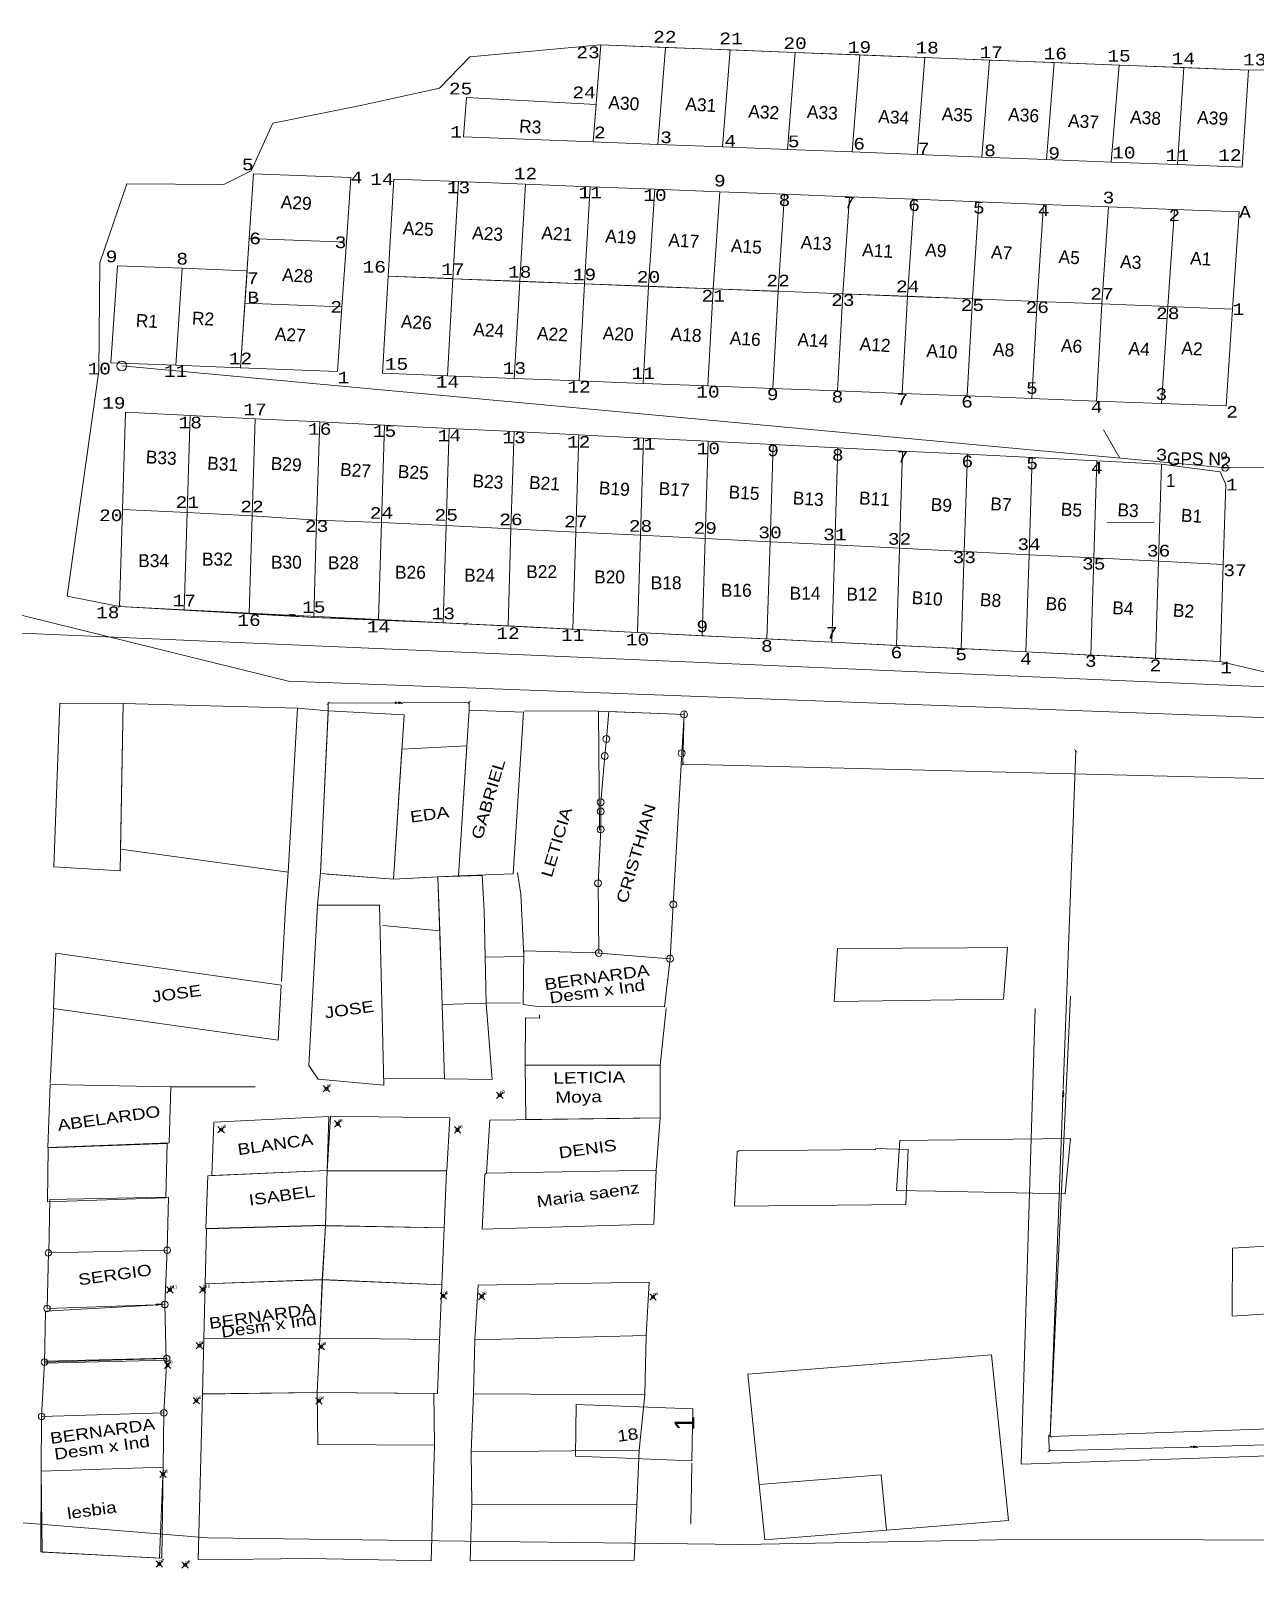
# Model space of a CAD drawing. Header units: millimetres. Extents: x 1956 to 626126, y 2654 to 1331070.
# Drawn here: x 624453.9 to 624642.8, y 1329564.3 to 1329801.5 of the extents above; entities that cross this region are included whole.
import ezdxf
from ezdxf.enums import TextEntityAlignment as Align

# ---------------------------------------------------------------- set-up
doc = ezdxf.new("R2010")
doc.units = ezdxf.units.MM
doc.header["$PDMODE"] = 35
doc.header["$PDSIZE"] = 0.5
doc.styles.add('Courier', font='cour.ttf')
doc.styles.add('ROMANS', font='ROMANS', dxfattribs={"height": 0.2})
doc.styles.get("Standard").update_dxf_attribs({"font": 'TCCM____.TTF'})
doc.styles.add('TXT LOTE', font='swiss.ttf', dxfattribs={"width": 1.2, "height": 3})

# ---------------------------------------------------------------- blocks, each defined once
blk = doc.blocks.new('_ARCHTICK')
at = {"color": 0, "linetype": 'ByBlock', "const_width": 0.15}
blk.add_lwpolyline([(-0.5, -0.5), (0.5, 0.5)], dxfattribs=at)

msp = doc.modelspace()

# ---------------------------------------------------------------- linework, layer by layer
at = {"color": 1, "lineweight": 0}
for p, q in [((624521.61, 1329797.48), (624541.81, 1329799.33)), ((624541.81, 1329799.33), (624571.78, 1329798.16)), ((624516.95, 1329792.67), (624521.61, 1329797.48)), ((624571.78, 1329798.16), (624570.6, 1329783.21)), ((624581.78, 1329797.78), (624571.78, 1329798.16)), ((624571.78, 1329798.16), (624641.73, 1329795.45)), ((624580.59, 1329782.82), (624581.78, 1329797.78)), ((624641.73, 1329795.45), (624649.72, 1329795.59)), ((624505.01, 1329790.04), (624516.95, 1329792.67)), ((624491.21, 1329787.24), (624505.01, 1329790.04)), ((624487.91, 1329779.9), (624491.21, 1329787.24)), ((624570.6, 1329783.21), (624580.59, 1329782.82)), ((624464.55, 1329765.74), (624468.72, 1329777.9)), ((624468.72, 1329777.9), (624483.68, 1329777.79)), ((624483.68, 1329777.79), (624487.91, 1329779.9)), ((624530.19, 1329777.85), (624529.31, 1329762.88)), ((624540.18, 1329777.46), (624530.19, 1329777.85)), ((624539.3, 1329762.49), (624540.18, 1329777.46)), ((624464.41, 1329749), (624464.55, 1329765.74)), ((624529.31, 1329762.88), (624539.3, 1329762.49)), ((624459.52, 1329714.28), (624464.41, 1329749)), ((624508.46, 1329740.67), (624507.99, 1329725.68)), ((624518.45, 1329740.17), (624508.46, 1329740.67)), ((624518.45, 1329740.17), (624517.98, 1329725.18)), ((624517.98, 1329725.18), (624518.45, 1329740.17)), ((624528.44, 1329739.67), (624518.45, 1329740.17)), ((624621.88, 1329735.59), (624619.33, 1329739.97)), ((624527.96, 1329724.68), (624528.44, 1329739.67)), ((624507.99, 1329725.68), (624517.98, 1329725.18)), ((624517.98, 1329725.18), (624527.96, 1329724.68)), ((624467.59, 1329712.68), (624459.52, 1329714.28)), ((624497.54, 1329710.99), (624467.59, 1329712.68)), ((624517.52, 1329710.19), (624497.54, 1329710.99)), ((624637.35, 1329704.2), (624517.52, 1329710.19)), ((624646.9, 1329701.94), (624637.35, 1329704.2)), ((624457.45, 1329672.54, -2.06), (624458.37, 1329697.81, -2.06)), ((624458.37, 1329697.81, -2.06), (624468.17, 1329697.72, -2.06)), ((624468.17, 1329697.72, -2.06), (624467.66, 1329671.9, -2.06)), ((624467.73, 1329675.27, -2.06), (624468.17, 1329697.72, -2.06)), ((624468.17, 1329697.72, -2.06), (624495.02, 1329697.03, -2.06)), ((624495.02, 1329697.03, -2.06), (624493.6, 1329671.7, -2.06)), ((624498.59, 1329671.5, -1.98), (624499.77, 1329696.58, -1.98)), ((624499.77, 1329696.58, -1.98), (624511.48, 1329695.99, -1.98)), ((624511.48, 1329695.99, -1.98), (624509.85, 1329670.63, -1.98)), ((624529.98, 1329696.58, -2.63), (624541.45, 1329696.57, -2.63)), ((624541.45, 1329696.57, -2.63), (624541.62, 1329678.18, -2.63)), ((624541.45, 1329696.57, -2.63), (624554.67, 1329696.04, -2.63)), ((624493.6, 1329671.7, -2.06), (624467.73, 1329675.27, -2.06)), ((624467.66, 1329671.9, -2.06), (624457.45, 1329672.54, -2.06)), ((624509.85, 1329670.63, -1.98), (624498.59, 1329671.5, -1.98)), ((624499.6, 1329671.42, -2.54), (624509.85, 1329670.63, -2.54)), ((624509.85, 1329670.63, -2.54), (624516.67, 1329670.97, -2.54)), ((624516.67, 1329670.97, -2.54), (624523.54, 1329671.22, -2.54)), ((624516.67, 1329670.97, -2.54), (624516.97, 1329662.65, -2.54)), ((624517.34, 1329651.3, -2.54), (624516.67, 1329670.97, -2.54)), ((624523.54, 1329671.22, -2.54), (624523.83, 1329665.81, -2.54)), ((624523.83, 1329665.81, -2.54), (624523.54, 1329671.22, -2.54)), ((624529.46, 1329668.32, -2.63), (624528.97, 1329671.61, -2.63)), ((624528.97, 1329671.61, -2.54), (624529.46, 1329668.32, -2.54)), ((624529.93, 1329658.79, -2.63), (624529.46, 1329668.32, -2.63)), ((624523.83, 1329665.81, -2.54), (624523.99, 1329658.59, -2.54)), ((624523.99, 1329658.59, -2.54), (624523.83, 1329665.81, -2.54)), ((624516.97, 1329662.65, -2.54), (624508.22, 1329663.47, -2.54)), ((624508.22, 1329663.47, -2.54), (624516.97, 1329662.65, -2.54)), ((624516.97, 1329662.65, -2.54), (624517.71, 1329639.82, -2.54)), ((624529.89, 1329658.72, -2.54), (624523.99, 1329658.59, -2.54)), ((624523.99, 1329658.59, -2.54), (624524.14, 1329651.5, -2.54)), ((624456.87, 1329639.15, -2.06), (624457.43, 1329650.66, -2.06)), ((624524.14, 1329651.5, -2.54), (624517.34, 1329651.3, -2.54)), ((624524.14, 1329651.5, -2.54), (624517.34, 1329651.3, -2.54)), ((624517.34, 1329651.3, -2.54), (624517.71, 1329639.82, -2.54)), ((624525.07, 1329639.72, -2.54), (624524.14, 1329651.5, -2.54)), ((624551.89, 1329650.7, -102.28), (624550.96, 1329641.96, -102.28)), ((624530.16, 1329641.92, -102.28), (624530.2, 1329649.26)), ((624550.96, 1329641.96, -102.28), (624530.16, 1329641.92, -102.28)), ((624530.16, 1329641.92, -102.28), (624550.96, 1329641.96, -102.28)), ((624530.26, 1329633.54, -102.28), (624530.16, 1329641.92, -102.28)), ((624550.96, 1329641.96, -102.28), (624550.98, 1329633.79, -102.28)), ((624488.5, 1329638.61, 0.91), (624475.57, 1329638.6, -2.06)), ((624517.71, 1329639.82, -2.54), (624508.51, 1329639.95, -2.54)), ((624517.71, 1329639.82, -2.54), (624525.07, 1329639.72, -2.54)), ((624499.62, 1329625.66, 0.82), (624500.15, 1329634.07, 0.82)), ((624500.15, 1329634.07, 0.82), (624518.53, 1329633.81, 0.82)), ((624518.53, 1329633.81, 0.82), (624518.07, 1329625.68, 0.82)), ((624550.98, 1329633.79, -102.28), (624530.26, 1329633.54, -102.28)), ((624456.56, 1329629.2, 0.91), (624456.5, 1329620.85, 0.91)), ((624474.94, 1329629.88, 0.91), (624456.56, 1329629.2, 0.91)), ((624474.75, 1329621.48, 0.91), (624474.94, 1329629.88, 0.91)), ((624562.86, 1329628.58, 0.42), (624562.43, 1329620.21, 0.42)), ((624563.12, 1329628.72, 0.42), (624562.86, 1329628.58, 0.42)), ((624584.19, 1329628.93, 0.42), (624563.12, 1329628.72, 0.42)), ((624584.22, 1329629.08, 0.42), (624584.19, 1329628.93, 0.42)), ((624589.21, 1329628.91, 0.42), (624584.22, 1329629.08, 0.42)), ((624588.85, 1329620.46, 0.42), (624589.21, 1329628.91, 0.42)), ((624499.33, 1329617.17, -102.28), (624499.6, 1329625.63, -102.28)), ((624499.6, 1329625.63, -102.28), (624518.04, 1329625.64, -102.28)), ((624518.07, 1329625.68, 0.82), (624499.62, 1329625.66, 0.82)), ((624518.04, 1329625.64, -102.28), (624517.67, 1329616.84, -102.28)), ((624456.5, 1329620.85, 0.91), (624474.75, 1329621.48, 0.91)), ((624456.7, 1329613), (624456.84, 1329621.19)), ((624456.84, 1329621.19), (624475.14, 1329621.55)), ((624475.14, 1329621.55), (624474.94, 1329613.38)), ((624562.43, 1329620.21, 0.42), (624588.85, 1329620.46, 0.42)), ((624480.78, 1329608.23), (624480.99, 1329616.69)), ((624480.99, 1329616.69), (624499.33, 1329617.2)), ((624498.86, 1329608.84), (624499.33, 1329617.2)), ((624499.33, 1329617.2), (624498.87, 1329608.84)), ((624499.33, 1329617.2), (624517.67, 1329616.87)), ((624517.67, 1329616.84, -102.28), (624499.33, 1329617.17, -102.28)), ((624517.67, 1329616.87), (624517.3, 1329608.04)), ((624474.94, 1329613.38), (624456.7, 1329613)), ((624498.87, 1329608.84), (624480.78, 1329608.23)), ((624498.46, 1329599.83), (624498.86, 1329608.85)), ((624498.86, 1329608.85), (624517.3, 1329608.05)), ((624517.3, 1329608.04), (624498.86, 1329608.84)), ((624517.3, 1329608.05), (624516.96, 1329599.64)), ((624522.39, 1329599.58, 0.65), (624522.91, 1329608, 0.65)), ((624522.91, 1329608, 0.65), (624549.29, 1329608.47, 0.65)), ((624549.29, 1329608.47, 0.65), (624548.8, 1329600.26, 0.65)), ((624456.15, 1329603.99), (624474.58, 1329605.01)), ((624474.58, 1329605.01), (624474.79, 1329596.44)), ((624456.03, 1329595.96), (624456.15, 1329603.99)), ((624480.57, 1329599.74), (624498.47, 1329599.83)), ((624498.06, 1329591.42), (624498.46, 1329599.83)), ((624498.47, 1329599.83), (624498.07, 1329591.42)), ((624498.46, 1329599.83), (624516.96, 1329599.63)), ((624516.96, 1329599.64), (624498.46, 1329599.83)), ((624548.8, 1329600.26, 0.65), (624522.39, 1329599.58, 0.65)), ((624522.39, 1329599.58, 1.69), (624548.8, 1329600.26, 1.69)), ((624548.8, 1329600.26, 1.69), (624548.62, 1329591.09, 1.69)), ((624480.37, 1329591.21), (624480.57, 1329599.74)), ((624516.96, 1329599.63), (624516.61, 1329591.28)), ((624522.18, 1329591.22, 1.69), (624522.39, 1329599.58, 1.69)), ((624474.79, 1329596.44), (624456.03, 1329595.96)), ((624456.11, 1329596.25, -0.2), (624474.87, 1329596.73, -0.2)), ((624479.73, 1329565.61), (624480.36, 1329591.22)), ((624480.36, 1329591.22), (624498.06, 1329591.42)), ((624498.07, 1329591.42), (624480.37, 1329591.21)), ((624498.06, 1329591.42), (624498.19, 1329583.42)), ((624516.61, 1329591.28), (624498.06, 1329591.42)), ((624521.84, 1329582.27, 1.69), (624522.18, 1329591.22, 1.69)), ((624548.62, 1329591.09, 1.69), (624522.18, 1329591.22, 1.69)), ((624522.18, 1329591.22, 1.69), (624548.62, 1329591.09, 1.69)), ((624548.62, 1329591.09, 1.69), (624547.71, 1329582.53, 1.69)), ((624498.19, 1329583.42), (624516.19, 1329583.3)), ((624516.19, 1329583.3), (624515.92, 1329574.42)), ((624547.71, 1329582.53, 1.69), (624521.84, 1329582.27, 1.69)), ((624521.84, 1329582.27, 1.45), (624547.71, 1329582.53, 1.45)), ((624521.91, 1329574.24, 1.45), (624521.84, 1329582.27, 1.45)), ((624547.71, 1329582.53, 1.45), (624547.39, 1329574.14, 1.45)), ((624455.45, 1329566.87, 1.74), (624455.5, 1329579.44, 1.74)), ((624474.33, 1329579.89, 1.74), (624473.74, 1329565.87, 1.74)), ((624555.68, 1329571.16), (624555.88, 1329580.56)), ((624515.92, 1329574.42), (624515.65, 1329565.48)), ((624521.65, 1329565.45, 1.45), (624521.91, 1329574.24, 1.45)), ((624547.39, 1329574.14, 1.45), (624521.91, 1329574.24, 1.45)), ((624521.91, 1329574.24, 1.45), (624547.39, 1329574.14, 1.45)), ((624547.39, 1329574.14, 1.45), (624546.97, 1329565.55, 1.45)), ((624452.72, 1329571.36), (624481.18, 1329569)), ((624481.18, 1329569), (624520.82, 1329568.49)), ((624473.74, 1329565.87, 1.74), (624455.45, 1329566.87, 1.74)), ((624520.82, 1329568.49), (624563.75, 1329568.01)), ((624563.75, 1329568.01), (624608.46, 1329568.8)), ((624608.46, 1329568.8), (624659.77, 1329568.62)), ((624496.74, 1329565.81), (624479.73, 1329565.61)), ((624515.65, 1329565.48), (624496.74, 1329565.81)), ((624546.97, 1329565.55, 1.45), (624521.65, 1329565.45, 1.45))]:
    msp.add_line(p, q, dxfattribs=at)
at = {"color": 1, "lineweight": 0, "ltscale": 0.5}
for p, q in [((624541.81, 1329799.33), (624540.62, 1329784.38)), ((624551.8, 1329798.94), (624541.81, 1329799.33)), ((624551.8, 1329798.94), (624550.62, 1329783.99)), ((624550.62, 1329783.99), (624551.8, 1329798.94)), ((624561.79, 1329798.55), (624551.8, 1329798.94)), ((624561.79, 1329798.55), (624560.61, 1329783.6)), ((624560.61, 1329783.6), (624561.79, 1329798.55)), ((624571.78, 1329798.16), (624561.79, 1329798.55)), ((624570.6, 1329783.21), (624571.78, 1329798.16)), ((624581.78, 1329797.78), (624580.59, 1329782.82)), ((624591.77, 1329797.39), (624581.78, 1329797.78)), ((624591.77, 1329797.39), (624590.59, 1329782.43)), ((624590.59, 1329782.43), (624591.77, 1329797.39)), ((624601.76, 1329797), (624591.77, 1329797.39)), ((624601.76, 1329797), (624600.58, 1329782.04)), ((624600.58, 1329782.04), (624601.76, 1329797)), ((624611.75, 1329796.61), (624601.76, 1329797)), ((624611.75, 1329796.61), (624610.57, 1329781.65)), ((624610.57, 1329781.65), (624611.75, 1329796.61)), ((624621.75, 1329796.22), (624611.75, 1329796.61)), ((624621.75, 1329796.22), (624620.56, 1329781.26)), ((624620.56, 1329781.26), (624621.75, 1329796.22)), ((624631.74, 1329795.83), (624621.75, 1329796.22)), ((624631.74, 1329795.83), (624630.74, 1329780.87)), ((624630.74, 1329780.86), (624631.74, 1329795.83)), ((624641.73, 1329795.45), (624631.74, 1329795.83)), ((624640.73, 1329780.48), (624641.73, 1329795.45)), ((624521.11, 1329791.2), (624520.64, 1329785.16)), ((624541.08, 1329790.13), (624521.11, 1329791.2)), ((624540.62, 1329784.38), (624541.08, 1329790.13)), ((624520.64, 1329785.16), (624540.62, 1329784.38)), ((624540.62, 1329784.38), (624550.62, 1329783.99)), ((624550.62, 1329783.99), (624560.61, 1329783.6)), ((624560.61, 1329783.6), (624570.6, 1329783.21)), ((624580.59, 1329782.82), (624590.59, 1329782.43)), ((624590.59, 1329782.43), (624600.58, 1329782.04)), ((624600.58, 1329782.04), (624610.57, 1329781.65)), ((624610.57, 1329781.65), (624620.56, 1329781.26)), ((624620.56, 1329781.26), (624630.74, 1329780.86)), ((624630.74, 1329780.87), (624640.73, 1329780.48)), ((624487.59, 1329769.48), (624488.26, 1329779.45)), ((624488.26, 1329779.45), (624503.25, 1329778.87)), ((624503.25, 1329778.87), (624502.58, 1329768.89)), ((624509, 1329763.67), (624509.88, 1329778.64)), ((624509.88, 1329778.64), (624519.87, 1329778.25)), ((624509.88, 1329778.64), (624509.88, 1329778.64)), ((624518.99, 1329763.26), (624519.87, 1329778.25)), ((624519.87, 1329778.25), (624519, 1329763.28)), ((624519.87, 1329778.25), (624530.19, 1329777.85)), ((624519.87, 1329778.25), (624519.87, 1329778.25)), ((624530.19, 1329777.85), (624529.31, 1329762.88)), ((624540.18, 1329777.46), (624539.3, 1329762.49)), ((624550.17, 1329777.07), (624540.18, 1329777.46)), ((624550.17, 1329777.07), (624549.17, 1329762.11)), ((624549.17, 1329762.11), (624550.17, 1329777.07)), ((624560.16, 1329776.68), (624550.17, 1329777.07)), ((624560.16, 1329776.68), (624559.16, 1329761.72)), ((624559.16, 1329761.72), (624560.16, 1329776.68)), ((624570.15, 1329776.29), (624560.16, 1329776.68)), ((624570.15, 1329776.29), (624569.16, 1329761.33)), ((624569.16, 1329761.33), (624570.15, 1329776.29)), ((624580.15, 1329775.9), (624570.15, 1329776.29)), ((624580.15, 1329775.9), (624579.15, 1329760.94)), ((624579.15, 1329760.94), (624580.15, 1329775.9)), ((624590.14, 1329775.52), (624580.15, 1329775.9)), ((624590.14, 1329775.52), (624589.14, 1329760.55)), ((624589.14, 1329760.55), (624590.14, 1329775.52)), ((624600.13, 1329775.13), (624590.14, 1329775.52)), ((624600.13, 1329775.13), (624599.13, 1329760.16)), ((624599.13, 1329760.16), (624600.13, 1329775.13)), ((624610.12, 1329774.74), (624600.13, 1329775.13)), ((624610.12, 1329774.74), (624609.13, 1329759.77)), ((624609.13, 1329759.77), (624610.12, 1329774.74)), ((624620.12, 1329774.35), (624610.12, 1329774.74)), ((624620.12, 1329774.35), (624619.12, 1329759.38)), ((624619.12, 1329759.38), (624620.12, 1329774.35)), ((624630.28, 1329773.95), (624620.12, 1329774.35)), ((624629.28, 1329758.98), (624630.28, 1329773.95)), ((624630.28, 1329773.95), (624629.28, 1329758.98)), ((624640.27, 1329773.56), (624630.28, 1329773.95)), ((624639.27, 1329758.59), (624640.27, 1329773.56)), ((624487.59, 1329769.48), (624486.91, 1329759.5)), ((624502.58, 1329768.89), (624487.59, 1329769.48)), ((624502.58, 1329768.89), (624487.59, 1329769.48)), ((624501.9, 1329758.92), (624502.58, 1329768.89)), ((624467.26, 1329765.26), (624466.26, 1329750.3)), ((624477.26, 1329764.88), (624467.26, 1329765.26)), ((624476.25, 1329749.91), (624477.26, 1329764.88)), ((624476.25, 1329749.91), (624477.26, 1329764.88)), ((624477.26, 1329764.88), (624487.25, 1329764.49)), ((624487.25, 1329764.49), (624486.24, 1329749.52)), ((624508.17, 1329748.69), (624509, 1329763.67)), ((624509, 1329763.67), (624518.99, 1329763.26)), ((624519, 1329763.28), (624509, 1329763.67)), ((624518.17, 1329748.28), (624518.99, 1329763.26)), ((624518.99, 1329763.26), (624518.17, 1329748.28)), ((624518.99, 1329763.26), (624529.31, 1329762.86)), ((624529.31, 1329762.88), (624518.99, 1329763.26)), ((624529.31, 1329762.86), (624528.48, 1329747.88)), ((624528.48, 1329747.88), (624529.31, 1329762.86)), ((624529.31, 1329762.86), (624539.3, 1329762.47)), ((624538.47, 1329747.5), (624539.3, 1329762.47)), ((624539.3, 1329762.47), (624538.47, 1329747.5)), ((624539.3, 1329762.49), (624549.17, 1329762.11)), ((624539.3, 1329762.47), (624549.17, 1329762.09)), ((624548.34, 1329747.11), (624549.17, 1329762.09)), ((624549.17, 1329762.09), (624548.34, 1329747.11)), ((624549.17, 1329762.11), (624559.16, 1329761.72)), ((624549.17, 1329762.09), (624559.16, 1329761.7)), ((624558.34, 1329746.73), (624559.17, 1329761.7)), ((624559.16, 1329761.7), (624558.34, 1329746.73)), ((624559.16, 1329761.72), (624569.16, 1329761.33)), ((624559.17, 1329761.7), (624569.16, 1329761.31)), ((624568.33, 1329746.34), (624569.16, 1329761.32)), ((624569.16, 1329761.31), (624568.33, 1329746.34)), ((624569.16, 1329761.33), (624579.15, 1329760.94)), ((624569.16, 1329761.32), (624579.15, 1329760.93)), ((624486.91, 1329759.5), (624486.24, 1329749.52)), ((624486.91, 1329759.5), (624501.9, 1329758.92)), ((624501.9, 1329758.92), (624486.91, 1329759.5)), ((624501.23, 1329748.94), (624501.9, 1329758.92)), ((624578.32, 1329745.95), (624579.15, 1329760.93)), ((624579.15, 1329760.93), (624578.32, 1329745.95)), ((624579.15, 1329760.94), (624589.14, 1329760.55)), ((624579.15, 1329760.93), (624589.14, 1329760.54)), ((624588.31, 1329745.56), (624589.14, 1329760.54)), ((624589.14, 1329760.54), (624588.31, 1329745.56)), ((624589.14, 1329760.55), (624599.13, 1329760.16)), ((624589.14, 1329760.54), (624599.13, 1329760.15)), ((624598.31, 1329745.18), (624599.14, 1329760.15)), ((624599.13, 1329760.15), (624598.31, 1329745.18)), ((624599.13, 1329760.16), (624609.13, 1329759.77)), ((624599.14, 1329760.15), (624609.13, 1329759.77)), ((624608.3, 1329744.79), (624609.13, 1329759.77)), ((624609.13, 1329759.77), (624608.3, 1329744.79)), ((624609.13, 1329759.77), (624619.12, 1329759.38)), ((624609.13, 1329759.77), (624619.12, 1329759.38)), ((624618.29, 1329744.4), (624619.12, 1329759.38)), ((624619.12, 1329759.38), (624618.29, 1329744.4)), ((624619.12, 1329759.38), (624629.28, 1329758.98)), ((624619.12, 1329759.38), (624629.28, 1329758.98)), ((624629.28, 1329758.98), (624628.28, 1329744.02)), ((624629.28, 1329758.98), (624628.28, 1329744.02)), ((624639.27, 1329758.59), (624629.28, 1329758.98)), ((624629.28, 1329758.98), (624639.27, 1329758.59)), ((624638.28, 1329743.63), (624639.27, 1329758.59)), ((624466.26, 1329750.3), (624476.25, 1329749.91)), ((624638.1, 1329734.09), (624467.94, 1329749.81)), ((624486.24, 1329749.52), (624476.25, 1329749.91)), ((624486.24, 1329749.52), (624501.23, 1329748.94)), ((624518.17, 1329748.28), (624508.17, 1329748.69)), ((624528.48, 1329747.88), (624518.17, 1329748.28)), ((624538.47, 1329747.5), (624528.48, 1329747.88)), ((624548.34, 1329747.11), (624538.47, 1329747.5)), ((624558.34, 1329746.73), (624548.34, 1329747.11)), ((624568.33, 1329746.34), (624558.34, 1329746.73)), ((624578.32, 1329745.95), (624568.33, 1329746.34)), ((624588.31, 1329745.56), (624578.32, 1329745.95)), ((624598.31, 1329745.18), (624588.31, 1329745.56)), ((624608.3, 1329744.79), (624598.31, 1329745.18)), ((624618.29, 1329744.4), (624608.3, 1329744.79)), ((624468.51, 1329742.67), (624468.04, 1329727.67)), ((624478.5, 1329742.17), (624468.51, 1329742.67)), ((624478.5, 1329742.17), (624478.03, 1329727.18)), ((624478.03, 1329727.18), (624478.5, 1329742.17)), ((624488.49, 1329741.67), (624478.5, 1329742.17)), ((624628.28, 1329744.02), (624618.29, 1329744.4)), ((624628.28, 1329744.02), (624638.28, 1329743.63)), ((624488.49, 1329741.67), (624488.02, 1329726.68)), ((624488.02, 1329726.68), (624488.49, 1329741.67)), ((624498.48, 1329741.17), (624488.49, 1329741.67)), ((624498.48, 1329741.17), (624497.99, 1329726)), ((624497.99, 1329726), (624498.48, 1329741.17)), ((624508.46, 1329740.67), (624498.48, 1329741.17)), ((624507.99, 1329725.68), (624508.46, 1329740.67)), ((624528.44, 1329739.67), (624527.96, 1329724.68)), ((624538.43, 1329739.17), (624528.44, 1329739.67)), ((624538.43, 1329739.17), (624537.95, 1329724.18)), ((624537.95, 1329724.18), (624538.43, 1329739.17)), ((624548.41, 1329738.68), (624538.43, 1329739.17)), ((624548.41, 1329738.68), (624547.94, 1329723.68)), ((624547.94, 1329723.68), (624548.41, 1329738.68)), ((624558.4, 1329738.18), (624548.41, 1329738.68)), ((624557.93, 1329723.18), (624558.4, 1329738.18)), ((624557.93, 1329723.18), (624558.4, 1329738.18)), ((624558.4, 1329738.18), (624568.39, 1329737.68)), ((624568.39, 1329737.68), (624567.92, 1329722.68)), ((624568.39, 1329737.68), (624567.92, 1329722.68)), ((624578.38, 1329737.18), (624568.39, 1329737.68)), ((624578.38, 1329737.18), (624577.9, 1329722.19)), ((624577.9, 1329722.19), (624578.38, 1329737.18)), ((624588.36, 1329736.68), (624578.38, 1329737.18)), ((624588.36, 1329736.68), (624587.89, 1329721.69)), ((624587.89, 1329721.69), (624588.36, 1329736.68)), ((624598.35, 1329736.18), (624588.36, 1329736.68)), ((624598.35, 1329736.18), (624597.88, 1329721.19)), ((624597.88, 1329721.19), (624598.35, 1329736.18)), ((624608.34, 1329735.68), (624598.35, 1329736.18)), ((624608.34, 1329735.68), (624607.87, 1329720.69)), ((624607.87, 1329720.69), (624608.34, 1329735.68)), ((624618.33, 1329735.18), (624608.34, 1329735.68)), ((624617.85, 1329720.19), (624618.33, 1329735.18)), ((624617.85, 1329720.19), (624618.33, 1329735.18)), ((624618.33, 1329735.18), (624628.31, 1329734.68)), ((624638.11, 1329734.09), (624823.28, 1329736.31)), ((624638.11, 1329734.09), (624823.28, 1329736.31)), ((624638.11, 1329734.09), (624823.28, 1329736.31)), ((624628.31, 1329734.68), (624627.84, 1329719.69)), ((624628.31, 1329734.68), (624627.84, 1329719.69)), ((624637.33, 1329733.48), (624628.31, 1329734.68)), ((624638.22, 1329731.5), (624637.33, 1329733.48)), ((624375.46, 1329730.43), (624493.65, 1329701.16)), ((624637.83, 1329719.19), (624638.22, 1329731.5)), ((624468.04, 1329727.67), (624467.59, 1329712.68)), ((624468.04, 1329727.67), (624478.03, 1329727.18)), ((624478.03, 1329727.18), (624468.04, 1329727.67)), ((624478.03, 1329727.18), (624477.58, 1329712.18)), ((624477.58, 1329712.18), (624478.03, 1329727.18)), ((624478.03, 1329727.18), (624488.02, 1329726.68)), ((624488.02, 1329726.68), (624478.03, 1329727.18)), ((624488.02, 1329726.68), (624487.56, 1329711.68)), ((624487.56, 1329711.68), (624488.02, 1329726.68)), ((624497.99, 1329726), (624488.02, 1329726.68)), ((624488.02, 1329726.68), (624497.99, 1329726)), ((624497.99, 1329726), (624497.54, 1329711)), ((624497.54, 1329711), (624497.99, 1329726)), ((624497.99, 1329726), (624507.99, 1329725.68)), ((624507.99, 1329725.68), (624497.99, 1329726)), ((624507.99, 1329725.68), (624507.54, 1329710.69)), ((624507.54, 1329710.69), (624507.99, 1329725.68)), ((624517.98, 1329725.18), (624507.99, 1329725.68)), ((624507.99, 1329725.68), (624507.99, 1329725.68)), ((624627.15, 1329725.7), (624619.92, 1329725.62)), ((624517.52, 1329710.19), (624517.98, 1329725.18)), ((624517.52, 1329710.19), (624517.98, 1329725.18)), ((624517.98, 1329725.18), (624527.96, 1329724.68)), ((624527.96, 1329724.68), (624527.51, 1329709.69)), ((624527.96, 1329724.68), (624527.51, 1329709.69)), ((624527.96, 1329724.68), (624537.95, 1329724.18)), ((624537.95, 1329724.18), (624527.96, 1329724.68)), ((624537.95, 1329724.18), (624537.49, 1329709.19)), ((624537.49, 1329709.19), (624537.95, 1329724.18)), ((624537.95, 1329724.18), (624547.94, 1329723.68)), ((624547.94, 1329723.68), (624537.95, 1329724.18)), ((624547.94, 1329723.68), (624547.47, 1329708.69)), ((624547.47, 1329708.69), (624547.94, 1329723.68)), ((624547.94, 1329723.68), (624557.93, 1329723.18)), ((624557.93, 1329723.18), (624547.94, 1329723.68)), ((624557.93, 1329723.18), (624557.46, 1329708.19)), ((624557.46, 1329708.19), (624557.93, 1329723.18)), ((624567.92, 1329722.68), (624557.93, 1329723.18)), ((624567.92, 1329722.68), (624557.93, 1329723.18)), ((624567.92, 1329722.68), (624567.44, 1329707.69)), ((624567.44, 1329707.69), (624567.92, 1329722.68)), ((624567.92, 1329722.68), (624577.9, 1329722.19)), ((624577.9, 1329722.19), (624567.92, 1329722.68)), ((624577.9, 1329722.19), (624577.43, 1329707.19)), ((624577.43, 1329707.19), (624577.9, 1329722.19)), ((624587.89, 1329721.69), (624577.9, 1329722.19)), ((624577.9, 1329722.19), (624587.89, 1329721.69)), ((624587.89, 1329721.69), (624587.42, 1329706.69)), ((624587.42, 1329706.69), (624587.89, 1329721.69)), ((624587.89, 1329721.69), (624597.88, 1329721.19)), ((624597.88, 1329721.19), (624587.89, 1329721.69)), ((624597.88, 1329721.19), (624597.4, 1329706.2)), ((624597.4, 1329706.2), (624597.88, 1329721.19)), ((624607.87, 1329720.69), (624597.88, 1329721.19)), ((624597.88, 1329721.19), (624607.87, 1329720.69)), ((624607.87, 1329720.69), (624607.39, 1329705.7)), ((624607.39, 1329705.7), (624607.87, 1329720.69)), ((624607.87, 1329720.69), (624607.39, 1329705.7)), ((624607.87, 1329720.69), (624617.85, 1329720.19)), ((624617.85, 1329720.19), (624607.87, 1329720.69)), ((624617.85, 1329720.19), (624607.87, 1329720.69)), ((624617.85, 1329720.19), (624617.38, 1329705.2)), ((624617.38, 1329705.2), (624617.85, 1329720.19)), ((624617.38, 1329705.2), (624617.85, 1329720.19)), ((624627.84, 1329719.69), (624617.85, 1329720.19)), ((624627.84, 1329719.69), (624617.85, 1329720.19)), ((624627.37, 1329704.7), (624627.84, 1329719.69)), ((624627.37, 1329704.7), (624627.84, 1329719.69)), ((624627.84, 1329719.69), (624637.83, 1329719.19)), ((624627.84, 1329719.69), (624637.83, 1329719.19)), ((624637.83, 1329719.19), (624637.35, 1329704.2)), ((624467.59, 1329712.68), (624467.59, 1329712.81)), ((624467.59, 1329712.68), (624477.58, 1329712.18)), ((624467.59, 1329712.68), (624493.68, 1329711.38)), ((624477.58, 1329712.18), (624487.56, 1329711.68)), ((624487.56, 1329711.68), (624497.54, 1329711)), ((624521.07, 1329710.01), (624494.98, 1329711.31)), ((624833.49, 1329692.15), (624430.14, 1329709.56)), ((624497.54, 1329711), (624507.54, 1329710.69)), ((624507.54, 1329710.69), (624517.52, 1329710.19)), ((624527.51, 1329709.69), (624517.52, 1329710.19)), ((624521.07, 1329710.01), (624521.08, 1329710.13)), ((624527.51, 1329709.69), (624537.49, 1329709.19)), ((624537.49, 1329709.19), (624547.47, 1329708.69)), ((624547.47, 1329708.69), (624557.46, 1329708.19)), ((624557.46, 1329708.19), (624567.44, 1329707.69)), ((624567.44, 1329707.69), (624577.43, 1329707.19)), ((624577.43, 1329707.19), (624587.42, 1329706.69)), ((624587.42, 1329706.69), (624597.4, 1329706.2)), ((624597.4, 1329706.2), (624607.39, 1329705.7)), ((624607.39, 1329705.7), (624617.38, 1329705.2)), ((624607.39, 1329705.7), (624617.38, 1329705.2)), ((624617.38, 1329705.2), (624627.37, 1329704.7)), ((624637.35, 1329704.2), (624627.37, 1329704.7)), ((624493.65, 1329701.16), (624830.66, 1329688.57)), ((624495.02, 1329697.03, -2.06), (624493.6, 1329671.7, -2.06)), ((624499.76, 1329696.58, -2.06), (624495.02, 1329697.03, -2.06)), ((624499.77, 1329696.58), (624499.76, 1329697.89)), ((624499.76, 1329697.77), (624509.99, 1329697.84)), ((624521.52, 1329697.92), (624511.29, 1329697.85)), ((624521.52, 1329696.73), (624521.52, 1329698.04)), ((624499.75, 1329696.31, -2.06), (624498.59, 1329671.59, -2.06)), ((624521.52, 1329696.73), (624519.89, 1329671.13)), ((624529.92, 1329696.42), (624521.52, 1329696.73)), ((624528.28, 1329671.47), (624529.92, 1329696.42)), ((624542.68, 1329692.27), (624543.05, 1329696.5)), ((624543.05, 1329696.5), (624554.67, 1329696.04)), ((624554.32, 1329690.06), (624554.67, 1329696.04)), ((624554.67, 1329696.04), (624554.32, 1329690.06)), ((624554.66, 1329696.58), (624554.46, 1329688.28)), ((624509.85, 1329670.63, -1.98), (624511.14, 1329690.69, -1.98)), ((624511.14, 1329690.69, -1.98), (624521.18, 1329691.19, -1.98)), ((624521.18, 1329691.19, -1.98), (624519.89, 1329671.13, -1.98)), ((624542.44, 1329689.66), (624542.68, 1329692.27)), ((624554.32, 1329690.06), (624552.99, 1329666.73)), ((624615.1, 1329690.44), (624613.15, 1329638.28)), ((624615.1, 1329690.44), (624614.97, 1329690.44)), ((624541.81, 1329682.5), (624542.44, 1329689.66)), ((624554.46, 1329688.4), (624714.51, 1329684.37)), ((624541.8, 1329678.29), (624541.81, 1329681.07)), ((624541.81, 1329681.07), (624541.81, 1329682.5)), ((624541.4, 1329670), (624541.8, 1329678.29)), ((624493.6, 1329671.7, -2.06), (624493.2, 1329666.27, -2.06)), ((624498.59, 1329671.59, -2.06), (624498.11, 1329666.68, -2.06)), ((624519.89, 1329671.13, -1.98), (624509.85, 1329670.63, -1.98)), ((624519.89, 1329671.13), (624528.28, 1329671.47)), ((624541.52, 1329659.24), (624541.4, 1329670)), ((624493.2, 1329666.27, -2.06), (624492.57, 1329654.86, -2.06)), ((624498.11, 1329666.64, 2.06), (624496.78, 1329641.87, 2.06)), ((624507.7, 1329666.64, 2.06), (624498.11, 1329666.64, 2.06)), ((624508.37, 1329638.86, 2.06), (624507.7, 1329666.64, 2.06)), ((624552.99, 1329666.73), (624552.5, 1329658.35)), ((624457.75, 1329659.23), (624457.42, 1329650.68)), ((624492.53, 1329654.26), (624457.75, 1329659.23)), ((624529.86, 1329651.32), (624529.96, 1329659.58)), ((624529.86, 1329651.32), (624529.96, 1329659.58)), ((624529.96, 1329659.58), (624540.96, 1329659.29)), ((624529.96, 1329659.58), (624540.96, 1329659.29)), ((624540.96, 1329659.29), (624552.5, 1329658.35)), ((624540.96, 1329659.29), (624552.5, 1329658.35)), ((624552.5, 1329658.35), (624541.52, 1329659.24)), ((624578.31, 1329659.93, -1.64), (624577.82, 1329651.75, -1.64)), ((624598.31, 1329660.06, -1.64), (624578.31, 1329659.93, -1.64)), ((624604.55, 1329660.13, -1.64), (624598.31, 1329660.06, -1.64)), ((624603.94, 1329652.12, -1.64), (624604.55, 1329660.13, -1.64)), ((624552.5, 1329658.35), (624551.62, 1329650.94)), ((624552.5, 1329658.35), (624551.62, 1329650.94)), ((624492.04, 1329645.79), (624492.53, 1329654.26)), ((624577.82, 1329651.75, -1.64), (624603.94, 1329652.12, -1.64)), ((624614.26, 1329652.59), (624611.15, 1329584.67)), ((624457.42, 1329650.68), (624492.04, 1329645.79)), ((624529.44, 1329651.53, -2.54), (624524.13, 1329651.5, -2.54)), ((624532.11, 1329650.98), (624529.86, 1329651.32)), ((624532.11, 1329650.98), (624529.86, 1329651.32)), ((624551.62, 1329650.94), (624532.11, 1329650.98)), ((624551.62, 1329650.94), (624532.11, 1329650.98)), ((624532.35, 1329649.71), (624532.36, 1329649.2)), ((624606.67, 1329580.4), (624608.81, 1329650.68)), ((624532.36, 1329649.2), (624530.22, 1329649.26)), ((624496.78, 1329641.87, 2.06), (624498.24, 1329639.79, 2.06)), ((624456.54, 1329629.25), (624456.88, 1329638.97)), ((624456.88, 1329638.97), (624475.49, 1329638.62)), ((624475.49, 1329638.62), (624475.22, 1329629.94)), ((624498.24, 1329639.79, 2.06), (624508.37, 1329638.86, 2.06)), ((624611.15, 1329584.67), (624613.09, 1329636.83)), ((624482.15, 1329633.13, -2.06), (624481.82, 1329624.9, -2.06)), ((624499.89, 1329634.01, -2.06), (624482.15, 1329633.13, -2.06)), ((624499.6, 1329625.67, -2.06), (624499.89, 1329634.01, -2.06)), ((624524.7, 1329633.47), (624524.2, 1329625.29)), ((624544.7, 1329633.69), (624524.7, 1329633.47)), ((624550.98, 1329633.79), (624544.7, 1329633.69)), ((624550.34, 1329625.76), (624550.98, 1329633.79)), ((624614.27, 1329630.62, 0.42), (624587.96, 1329630.3, 0.42)), ((624613.43, 1329622.1, 0.42), (624614.27, 1329630.62, 0.42)), ((624475.22, 1329629.94), (624456.54, 1329629.25)), ((624587.96, 1329630.3, 0.42), (624587.45, 1329622.58, 0.42)), ((624481.2, 1329624.86, -2.06), (624480.9, 1329616.76, -2.06)), ((624499.6, 1329625.67, -2.06), (624481.2, 1329624.86, -2.06)), ((624481.82, 1329624.9, -2.06), (624499.6, 1329625.67, -2.06)), ((624499.33, 1329617.24, -2.06), (624499.6, 1329625.67, -2.06)), ((624523.52, 1329616.63), (624523.95, 1329625.14)), ((624523.95, 1329625.14), (624523.52, 1329616.63)), ((624524.2, 1329625.29), (624523.95, 1329625.14)), ((624524.2, 1329625.29), (624550.34, 1329625.76)), ((624550.34, 1329625.76), (624524.2, 1329625.29)), ((624549.98, 1329617.43), (624550.34, 1329625.76)), ((624587.45, 1329622.58, 0.42), (624593.44, 1329622.52, 0.42)), ((624593.44, 1329622.52, 0.42), (624613.43, 1329622.1, 0.42)), ((624480.9, 1329616.76, -2.06), (624499.33, 1329617.24, -2.06)), ((624549.98, 1329617.43), (624523.52, 1329616.63)), ((624523.52, 1329616.63), (624549.98, 1329617.43)), ((624639.26, 1329613.69), (624654.85, 1329614.67)), ((624456.61, 1329612.97), (624456.41, 1329604.4)), ((624456.61, 1329612.97), (624456.42, 1329604.4)), ((624474.94, 1329613.38), (624456.61, 1329612.97)), ((624474.93, 1329613.38), (624456.61, 1329612.97)), ((624474.58, 1329605.01), (624474.94, 1329613.38)), ((624474.58, 1329605.01), (624474.93, 1329613.38)), ((624639.2, 1329603.21), (624639.26, 1329613.69)), ((624480.57, 1329599.74), (624480.78, 1329608.23)), ((624480.78, 1329608.23), (624498.87, 1329608.85)), ((624498.87, 1329608.85), (624498.46, 1329599.83)), ((624456.41, 1329604.4), (624474.58, 1329605.01)), ((624456.42, 1329604.4), (624474.58, 1329605.01)), ((624654.89, 1329604.28), (624639.2, 1329603.21)), ((624498.46, 1329599.83), (624480.57, 1329599.74)), ((624498.46, 1329599.83), (624480.57, 1329599.74)), ((624498.06, 1329591.42), (624498.46, 1329599.83)), ((624480.57, 1329599.74), (624480.37, 1329591.21)), ((624455.57, 1329587.73), (624456.02, 1329596.12)), ((624456.02, 1329596.12), (624474.86, 1329596.69)), ((624474.86, 1329596.69), (624474.44, 1329588.3)), ((624564.48, 1329594.26), (624602.06, 1329597.23)), ((624602.06, 1329597.23), (624604.72, 1329571.67)), ((624566.25, 1329577.25), (624564.48, 1329594.26)), ((624480.37, 1329591.21), (624498.06, 1329591.42)), ((624498.19, 1329583.42), (624498.06, 1329591.42)), ((624498.06, 1329591.42), (624516.06, 1329591.3)), ((624516.06, 1329591.3), (624516.19, 1329583.3)), ((624455.57, 1329587.73), (624474.44, 1329588.3)), ((624474.44, 1329588.3), (624455.57, 1329587.73)), ((624474.44, 1329588.3), (624474.33, 1329579.9)), ((624537.9, 1329581.6), (624538.03, 1329589.6)), ((624538.03, 1329589.6), (624556.01, 1329588.92)), ((624556.01, 1329588.92), (624555.88, 1329580.92)), ((624455.5, 1329579.33), (624455.57, 1329587.73)), ((624611.15, 1329584.67), (624655.57, 1329586.18)), ((624516.19, 1329583.3), (624498.19, 1329583.42)), ((624610.9, 1329584.93), (624610.98, 1329582.3)), ((624611.14, 1329584.67), (624611.02, 1329584.68)), ((624655.64, 1329583.67), (624633.96, 1329583.07)), ((624555.88, 1329580.92), (624537.9, 1329581.6)), ((624659.32, 1329582.19), (624606.67, 1329580.4)), ((624610.97, 1329582.43), (624632.66, 1329583.03)), ((624474.33, 1329579.9), (624455.5, 1329579.33)), ((624474.33, 1329579.9), (624455.5, 1329579.33)), ((624455.5, 1329579.33), (624455.65, 1329566.83)), ((624474.13, 1329565.9), (624474.33, 1329579.9)), ((624585.04, 1329578.74), (624566.25, 1329577.25)), ((624585.88, 1329570.18), (624585.04, 1329578.74)), ((624566.25, 1329577.25), (624567.14, 1329568.7)), ((624604.72, 1329571.67), (624585.88, 1329570.18)), ((624518.13, 1329569.67), (624518.13, 1329569.67)), ((624567.14, 1329568.7), (624585.88, 1329570.18)), ((624455.65, 1329566.83), (624474.13, 1329565.9))]:
    msp.add_line(p, q, dxfattribs=at)
for centre, radius in [((624467.94, 1329749.81), 0.753), ((624638.1, 1329734.09), 0.51), ((624554.66, 1329696.05), 0.53), ((624542.68, 1329692.27), 0.53), ((624542.43, 1329689.62), 0.53), ((624554.3, 1329690.06), 0.53), ((624542.44, 1329689.66), 0.00349), ((624541.8, 1329682.51), 0.53), ((624541.8, 1329681.08), 0.53), ((624541.79, 1329678.3), 0.53), ((624541.4, 1329670.01), 0.53), ((624552.99, 1329666.73), 0.53), ((624541.51, 1329659.25), 0.53), ((624552.49, 1329658.36), 0.53), ((624456.61, 1329612.97), 0.5), ((624474.93, 1329613.38), 0.5), ((624456.41, 1329604.4), 0.5), ((624474.58, 1329605.01), 0.5), ((624456.02, 1329596.12), 0.5), ((624456.02, 1329596.12), 0.5), ((624456.02, 1329596.12), 0.5), ((624474.86, 1329596.69), 0.5), ((624474.86, 1329596.69), 0.5), ((624474.86, 1329596.69), 0.5), ((624455.57, 1329587.73), 0.5), ((624455.57, 1329587.73), 0.5), ((624455.57, 1329587.73), 0.5), ((624474.44, 1329588.3), 0.5), ((624474.44, 1329588.3), 0.5), ((624474.44, 1329588.3), 0.5)]:
    msp.add_circle(centre, radius, dxfattribs=at)
at = {"color": 1, "lineweight": 0}
for p in [(624499.52, 1329638.3, 92.66), (624526.24, 1329637.29, 92.48), (624501.24, 1329632.9, 92.6), (624483.27, 1329631.99, 92.38), (624519.73, 1329631.96, 92.59), (624475.35, 1329607.27, 93), (624480.42, 1329607.33, 92.93), (624517.52, 1329606.34, 93.26), (624523.45, 1329606.24, 93.34), (624549.87, 1329606.17, 93.29), (624479.92, 1329598.67, 93.07), (624498.72, 1329598.5, 92.92), (624475.01, 1329595.66, 93.23), (624479.44, 1329590.19, 93.12), (624498.35, 1329590.14, 93.12), (624474.3, 1329578.82, 93.22), (624473.72, 1329564.98, 92.94), (624477.72, 1329564.83, 92.9)]:
    msp.add_point(p, dxfattribs=at)

# ---------------------------------------------------------------- block references
at = {"color": 1, "lineweight": 0, "ltscale": 0.5}
for p, xscale, yscale, zscale, rotation in [((624467.59, 1329712.68), 0.5, 0.5, 0.5, 177.1392831517781), ((624521.07, 1329710.01), 0.5, 0.5, 0.5, 357.139283151778), ((624499.76, 1329697.77), 0.5, 0.5, 0.5, 180.3996238380709), ((624521.52, 1329697.92), 0.5, 0.5, 0.5, 0.3996238380710553), ((624615.1, 1329690.44), 0.5, 0.5, 0.5, 87.85903902930784), ((624554.46, 1329688.4), 0.5, 0.5, 0.5, 178.5577824285605), ((624611.15, 1329584.67), 0.5, 0.5, 0.5, 267.8590390293078), ((624610.97, 1329582.43), 0.4999999999999998, 0.4999999999999998, 0.4999999999999998, 181.6012436982772)]:
    msp.add_blockref('_ARCHTICK', p, dxfattribs=dict(at, xscale=xscale, yscale=yscale, zscale=zscale, rotation=rotation))

# ---------------------------------------------------------------- texts
at = {"color": 1, "lineweight": 0, "style": 'Courier'}
for s, p in [('22', (624551.7, 1329801.49)), ('21', (624561.91, 1329801.24)), ('19', (624581.71, 1329799.91)), ('18', (624592.15, 1329799.81)), ('17', (624602.03, 1329799.1)), ('16', (624611.92, 1329798.9)), ('14', (624631.68, 1329798.14)), ('2', (624541.67, 1329786.73)), ('5', (624571.57, 1329785.35)), ('6', (624581.66, 1329785)), ('10', (624622.49, 1329783.62)), ('13', (624519.87, 1329778.25)), ('11', (624540.18, 1329777.46)), ('10', (624550.17, 1329777.07)), ('8', (624570.15, 1329776.29)), ('7', (624580.15, 1329775.9)), ('6', (624590.14, 1329775.52)), ('5', (624600.13, 1329775.13)), ('4', (624610.12, 1329774.74)), ('2', (624630.28, 1329773.95)), ('21', (624559.16, 1329761.55)), ('23', (624579.15, 1329760.87)), ('25', (624599.13, 1329760.09)), ('26', (624609.13, 1329759.77)), ('28', (624629.27, 1329758.83)), ('11', (624476.25, 1329749.91)), ('14', (624518.17, 1329748.28)), ('12', (624538.47, 1329747.5)), ('10', (624558.34, 1329746.73)), ('9', (624568.33, 1329746.34)), ('8', (624578.32, 1329745.95)), ('7', (624588.31, 1329745.56)), ('6', (624598.31, 1329745.18)), ('4', (624618.29, 1329744.4)), ('18', (624478.5, 1329741.98)), ('16', (624498.47, 1329740.99)), ('15', (624508.46, 1329740.67)), ('14', (624518.45, 1329739.99)), ('13', (624528.44, 1329739.67)), ('12', (624538.42, 1329738.99)), ('11', (624548.41, 1329738.68)), ('10', (624558.4, 1329737.99)), ('9', (624568.39, 1329737.68)), ('8', (624578.37, 1329736.99)), ('7', (624588.36, 1329736.68)), ('6', (624598.35, 1329736)), ('5', (624608.34, 1329735.68)), ('4', (624618.32, 1329735)), ('23', (624497.99, 1329726)), ('33', (624597.88, 1329721.19)), ('35', (624617.85, 1329720.19)), ('35', (624617.85, 1329720.19)), ('16', (624487.56, 1329711.49)), ('14', (624507.53, 1329710.49)), ('12', (624527.51, 1329709.49)), ('11', (624537.49, 1329709.19)), ('10', (624547.47, 1329708.5)), ('8', (624567.44, 1329707.51)), ('6', (624587.41, 1329706.51)), ('5', (624597.4, 1329706.2)), ('4', (624607.39, 1329705.51)), ('4', (624607.39, 1329705.51)), ('3', (624617.38, 1329705.2)), ('3', (624617.38, 1329705.2)), ('2', (624627.36, 1329704.52))]:
    msp.add_text(s, height=1.8, dxfattribs=at).set_placement(p, align=Align.TOP_CENTER)
for s, p in [('23', (624541.66, 1329796.74)), ('25', (624522, 1329791.15)), ('5', (624488.26, 1329779.45)), ('9', (624467.26, 1329765.26)), ('16', (624508.68, 1329763.66)), ('19', (624468.51, 1329742.67))]:
    msp.add_text(s, height=1.8, dxfattribs=at).set_placement(p, align=Align.BOTTOM_RIGHT)
for s, p in [('20', (624571.78, 1329798.16)), ('15', (624621.75, 1329796.22)), ('3', (624551.88, 1329783.65)), ('4', (624561.78, 1329783.09)), ('7', (624591.63, 1329781.89)), ('8', (624601.85, 1329781.63)), ('9', (624611.74, 1329781.22)), ('11', (624630.74, 1329780.87)), ('12', (624530.2, 1329778.05)), ('9', (624560.18, 1329776.96)), ('3', (624620.12, 1329774.35)), ('8', (624477.26, 1329764.91)), ('17', (624519, 1329763.28)), ('18', (624529.31, 1329762.88)), ('19', (624539.3, 1329762.49)), ('20', (624549.17, 1329762.11)), ('22', (624569.17, 1329761.54)), ('24', (624589.15, 1329760.64)), ('27', (624619.13, 1329759.5)), ('12', (624486.24, 1329749.52)), ('13', (624528.49, 1329748.05)), ('11', (624548.35, 1329747.28)), ('5', (624608.31, 1329744.96)), ('3', (624628.28, 1329744.02)), ('17', (624488.49, 1329741.67)), ('3', (624628.31, 1329734.68)), ('21', (624478.04, 1329727.36)), ('22', (624488.02, 1329726.68)), ('24', (624507.99, 1329725.69)), ('25', (624517.98, 1329725.38)), ('26', (624527.96, 1329724.68)), ('27', (624537.96, 1329724.36)), ('28', (624547.94, 1329723.68)), ('29', (624557.93, 1329723.37)), ('30', (624567.92, 1329722.68)), ('31', (624577.91, 1329722.37)), ('32', (624587.89, 1329721.69)), ('34', (624607.87, 1329720.87)), ('34', (624607.87, 1329720.87)), ('36', (624627.85, 1329719.87)), ('17', (624477.58, 1329712.19)), ('15', (624497.55, 1329711.18)), ('13', (624517.52, 1329710.19)), ('9', (624557.46, 1329708.19)), ('7', (624577.43, 1329707.19))]:
    msp.add_text(s, height=1.8, dxfattribs=at).set_placement(p, align=Align.BOTTOM_CENTER)
for s, p in [('13', (624640.85, 1329797.07)), ('4', (624503.25, 1329778.87)), ('A', (624640.27, 1329773.56)), ('6', (624487.59, 1329769.48)), ('1', (624639.27, 1329758.59)), ('1', (624638.22, 1329731.5))]:
    msp.add_text(s, height=1.8, dxfattribs=at).set_placement(p, align=Align.MIDDLE_LEFT)
for s, p in [('24', (624537.44, 1329792.91)), ('12', (624637.04, 1329783.23)), ('7', (624487.25, 1329764.23)), ('1', (624501.23, 1329748.94)), ('2', (624638.28, 1329743.63)), ('37', (624637.83, 1329719.19)), ('1', (624637.35, 1329704.2))]:
    msp.add_text(s, height=1.8, dxfattribs=at).set_placement(p, align=Align.TOP_LEFT)
at = {"color": 1, "lineweight": 0, "ltscale": 0.5}
for s, p in [('A30', (624542.94, 1329789.49)), ('A31', (624554.82, 1329789.25)), ('A32', (624564.52, 1329788.12)), ('A33', (624573.56, 1329788.05)), ('A35', (624594.37, 1329787.72)), ('A36', (624604.61, 1329787.66)), ('R3', (624529.18, 1329785.83)), ('A34', (624584.57, 1329787.34)), ('A37', (624613.84, 1329786.68)), ('A38', (624623.41, 1329787.25)), ('A39', (624633.76, 1329787.21)), ('A29', (624492.41, 1329774.13)), ('A25', (624511.23, 1329770.13)), ('A23', (624521.93, 1329769.36)), ('A21', (624532.62, 1329769.36)), ('A19', (624542.46, 1329768.89)), ('A17', (624552.19, 1329768.28)), ('A15', (624561.84, 1329767.38)), ('A13', (624572.62, 1329767.92)), ('A11', (624582.09, 1329766.75)), ('A9', (624591.81, 1329766.75)), ('A7', (624601.96, 1329766.41)), ('A5', (624612.38, 1329765.68)), ('A3', (624621.88, 1329764.94)), ('A1', (624632.67, 1329765.47)), ('A28', (624492.63, 1329762.9)), ('R1', (624470.05, 1329755.86)), ('R2', (624478.71, 1329756.22)), ('A26', (624510.94, 1329755.7)), ('A24', (624522.1, 1329754.48)), ('A27', (624491.49, 1329753.77)), ('A22', (624531.93, 1329753.87)), ('A20', (624542.08, 1329753.9)), ('A18', (624552.54, 1329753.75)), ('A16', (624561.67, 1329753.14)), ('A14', (624572.11, 1329752.92)), ('A12', (624581.7, 1329752.22)), ('A10', (624592, 1329751.21)), ('A8', (624602.26, 1329751.42)), ('A6', (624612.74, 1329752)), ('A4', (624623.17, 1329751.55)), ('A2', (624631.32, 1329751.6)), ('B33', (624471.59, 1329734.8)), ('B31', (624481.07, 1329733.84)), ('B29', (624490.87, 1329733.79)), ('B27', (624501.57, 1329732.87)), ('B25', (624510.47, 1329732.55)), ('B23', (624521.98, 1329731.11)), ('B21', (624530.71, 1329730.86)), ('B19', (624541.48, 1329730.02)), ('B17', (624550.7, 1329729.93)), ('B15', (624561.49, 1329729.39)), ('B13', (624571.38, 1329728.46)), ('B11', (624581.6, 1329728.46)), ('B9', (624592.66, 1329727.46)), ('B7', (624601.85, 1329727.57)), ('B5', (624612.72, 1329726.73)), ('B3', (624621.46, 1329726.65)), ('B1', (624631.25, 1329725.8)), ('B10', (624589.73, 1329713.09)), ('B8', (624600.25, 1329712.79)), ('B6', (624610.38, 1329712.18)), ('B6', (624610.38, 1329712.18)), ('B4', (624620.66, 1329711.54)), ('B2', (624630.01, 1329711.14))]:
    msp.add_text(s, height=2, rotation=356.5687, dxfattribs=at).set_placement(p)
at = {"color": 1, "lineweight": 0, "style": 'Courier'}
for s, p in [('1', (624520.4, 1329786.82)), ('10', (624466.26, 1329750.3)), ('15', (624512.11, 1329751.02)), ('20', (624468.04, 1329727.67)), ('18', (624467.58, 1329712.69))]:
    msp.add_text(s, height=1.8, dxfattribs=at).set_placement(p, align=Align.TOP_RIGHT)
for s, p in [('14', (624509.88, 1329778.64)), ('3', (624502.58, 1329768.89)), ('2', (624501.9, 1329758.92))]:
    msp.add_text(s, height=1.8, dxfattribs=at).set_placement(p, align=Align.MIDDLE_RIGHT)
msp.add_text('B', height=1.8, dxfattribs=at).set_placement((624487.3, 1329759.48))
at = {"color": 1, "lineweight": 0}
for s, height, p in [('GPS Nº', 2, (624629.14, 1329734.48)), ('1', 2, (624628.98, 1329731.14)), ('p7', 0.5, (624499.52, 1329638.55)), ('p9', 0.5, (624526.24, 1329637.54)), ('p8', 0.5, (624501.24, 1329633.15)), ('p9', 0.5, (624483.27, 1329632.24)), ('p6', 0.5, (624519.73, 1329632.21)), ('p11', 0.5, (624475.35, 1329607.52)), ('p10', 0.5, (624480.42, 1329607.58)), ('p5', 0.5, (624517.52, 1329606.59)), ('p3', 0.5, (624523.45, 1329606.49)), ('p4', 0.5, (624549.87, 1329606.42)), ('p2', 0.5, (624479.92, 1329598.92)), ('p3', 0.5, (624498.72, 1329598.75)), ('p5', 0.5, (624475.01, 1329595.91)), ('p1', 0.5, (624479.44, 1329590.44)), ('p4', 0.5, (624498.35, 1329590.39)), ('p6', 0.5, (624474.3, 1329579.07)), ('p7', 0.5, (624473.72, 1329565.23)), ('p8', 0.5, (624477.72, 1329565.08))]:
    msp.add_text(s, height=height, dxfattribs=at).set_placement(p)
at = {"color": 1, "lineweight": 0, "style": 'Courier'}
msp.add_text('2', height=1.8, dxfattribs=at).set_placement((624637.33, 1329733.48), align=Align.BOTTOM_LEFT)
at = {"color": 1, "lineweight": 0, "ltscale": 0.5}
for s, p in [('B34', (624470.47, 1329718.77)), ('B32', (624480.3, 1329719.01)), ('B30', (624490.94, 1329718.53)), ('B28', (624499.73, 1329718.45)), ('B26', (624510.08, 1329716.98)), ('B24', (624520.74, 1329716.53)), ('B22', (624530.31, 1329717.07)), ('B20', (624540.79, 1329716.26)), ('B18', (624549.52, 1329715.36)), ('B16', (624560.33, 1329714.2)), ('B14', (624570.94, 1329713.74)), ('B12', (624579.7, 1329713.6))]:
    msp.add_text(s, height=2, dxfattribs=at).set_placement(p)
msp.add_text('20', height=0.1, rotation=90, dxfattribs=at).set_placement((624637.67, 1329714.17), align=Align.MIDDLE_LEFT)
at = {"color": 1, "lineweight": 0, "style": 'TXT LOTE', "width": 1.2}
for s, rotation, p in [('GABRIEL', 73.4358, (624523.48, 1329676.62)), ('EDA', 7.9604, (624512.54, 1329679.34, -1.98)), ('LETICIA', 73.4358, (624534.25, 1329670.78)), ('CRISTHIAN', 73.4358, (624545.83, 1329666.78)), ('BERNARDA', 7.9604, (624533.25, 1329653.51)), ('JOSE', 7.9604, (624472.72, 1329651.59)), ('Desm x Ind', 7.9604, (624534.04, 1329651.45)), ('JOSE', 7.9604, (624499.36, 1329649.14, 2.06)), ('LETICIA', 1.0675, (624534.51, 1329639.06)), ('Moya', 1.0675, (624534.82, 1329636.11)), ('ABELARDO', 7.9604, (624458.15, 1329631.78)), ('BLANCA', 7.9604, (624485.92, 1329628.05)), ('DENIS', 7.9604, (624535.46, 1329627.54, 2.06)), ('Maria saenz', 7.9604, (624532.06, 1329620.01)), ('ISABEL', 7.9604, (624487.66, 1329620.25)), ('SERGIO', 7.9604, (624461.35, 1329607.96)), ('BERNARDA', 7.9604, (624481.53, 1329601.23)), ('Desm x Ind', 7.9604, (624483.4, 1329599.88)), ('BERNARDA', 7.9604, (624457.01, 1329583.49)), ('18', 7.9604, (624544.47, 1329583.82)), ('Desm x Ind', 7.9604, (624457.65, 1329581.05)), ('lesbia', 7.9604, (624459.64, 1329571.88))]:
    msp.add_text(s, height=1.75, rotation=rotation, dxfattribs=at).set_placement(p)
at = {"color": 1, "lineweight": 0, "ltscale": 0.5}
msp.add_text('1', height=1, rotation=90, dxfattribs=at).set_placement((624473.67, 1329605.41), align=Align.MIDDLE_RIGHT)
msp.add_text('1', height=3, rotation=90, dxfattribs=at).set_placement((624553.23, 1329587.79), align=Align.TOP_RIGHT)
at = {"color": 1, "lineweight": 0, "ltscale": 0.5, "char_height": 0.2, "attachment_point": 5, "style": 'ROMANS'}
for s, insert, rotation in [('\\A1;53.56m.', (624494.33, 1329711.35), 357.1393), ('\\A1;21.76m.', (624510.64, 1329697.84), 0.3996), ('\\A1;105.84m.', (624613.12, 1329637.55), 87.859), ('\\A1;44.68m.', (624633.31, 1329583.05), 1.6012)]:
    msp.add_mtext(s, dxfattribs=dict(at, insert=insert, rotation=rotation))

doc.saveas('drawing.dxf')
